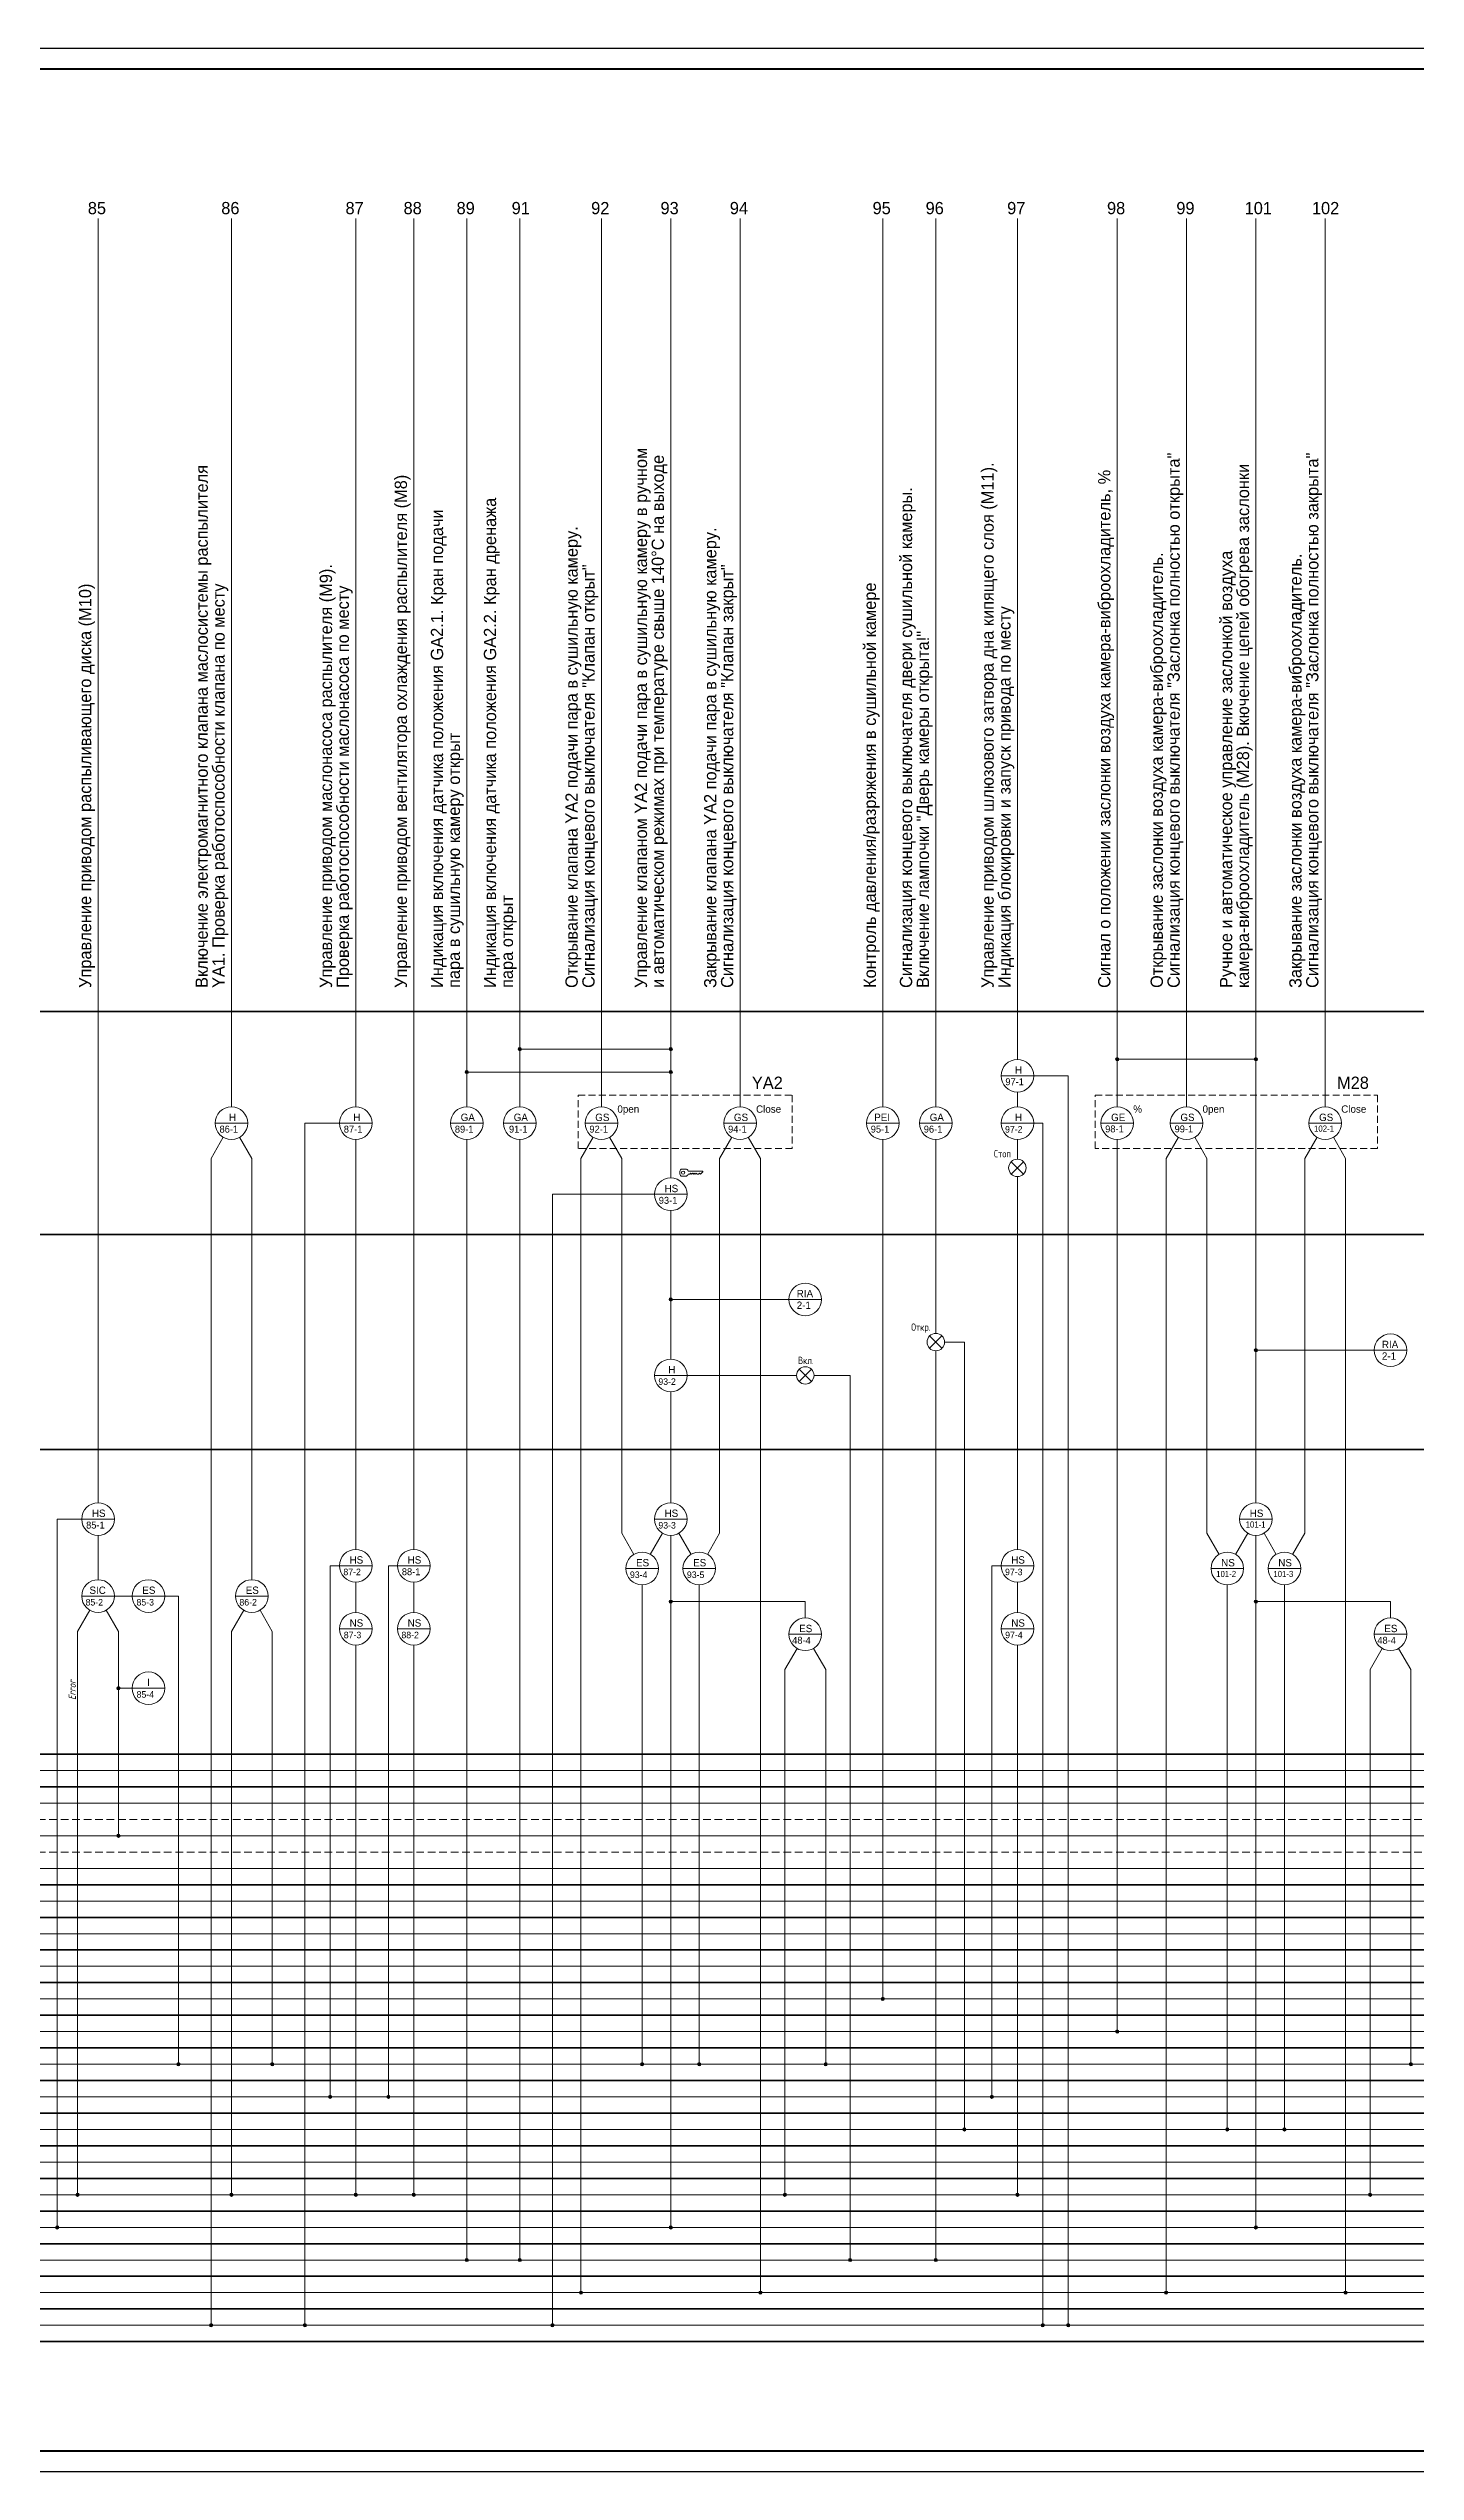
# Model space of a CAD drawing. Header units: millimetres. Extents: x 294 to 6216, y -3442 to 2720.
# Drawn here: x 3072 to 3407, y 1470 to 2064 of the extents above; entities that cross this region are included whole.
import ezdxf

# ---------------------------------------------------------------- set-up
doc = ezdxf.new("R2010")
doc.units = ezdxf.units.MM
doc.header["$LTSCALE"] = 15
doc.linetypes.add('DASHED2', pattern=[0.375, 0.25, -0.125])
doc.linetypes.add('HIDDEN2', pattern=[0.1875, 0.125, -0.0625])
doc.layers.add('0.35 TEXT', color=7, linetype='Continuous', lineweight=35)
doc.layers.add('LWT 0.6', color=7, linetype='Continuous', lineweight=50)
doc.styles.add('33', font='gost.shx', dxfattribs={"width": 0.75, "oblique": 15, "height": 2.5})

msp = doc.modelspace()

# ---------------------------------------------------------------- hatches: boundary and pattern name
at = {"lineweight": 13}
h = msp.add_hatch(color=256, dxfattribs=at)
h.paths.add_polyline_path([(3187.526, 1818.4), (3186.721, 1818.4, 1)])
h.paths.add_polyline_path([(3187.123, 1818.802), (3187.123, 1818.4), (3187.526, 1818.4, 0.4142136)])
h.paths.add_polyline_path([(3187.123, 1818.802, 0.4142136), (3186.721, 1818.4), (3187.123, 1818.4)])
h = msp.add_hatch(color=256, dxfattribs=at)
h.paths.add_polyline_path([(3224.526, 1818.4), (3223.721, 1818.4, 1)])
h.paths.add_polyline_path([(3224.123, 1818.802), (3224.123, 1818.4), (3224.526, 1818.4, 0.4142136)])
h.paths.add_polyline_path([(3224.123, 1818.802, 0.4142136), (3223.721, 1818.4), (3224.123, 1818.4)])
h = msp.add_hatch(color=256, dxfattribs=at)
h.paths.add_polyline_path([(3174.526, 1812.779), (3173.721, 1812.779, 1)])
h.paths.add_polyline_path([(3174.123, 1813.182), (3174.123, 1812.779), (3174.526, 1812.779, 0.4142136)])
h.paths.add_polyline_path([(3174.123, 1813.182, 0.4142136), (3173.721, 1812.779), (3174.123, 1812.779)])
h = msp.add_hatch(color=256, dxfattribs=at)
h.paths.add_polyline_path([(3224.526, 1812.779), (3223.721, 1812.779, 1)])
h.paths.add_polyline_path([(3224.123, 1813.182), (3224.123, 1812.779), (3224.526, 1812.779, 0.4142136)])
h.paths.add_polyline_path([(3224.123, 1813.182, 0.4142136), (3223.721, 1812.779), (3224.123, 1812.779)])
h = msp.add_hatch(color=256, dxfattribs=at)
h.paths.add_polyline_path([(3334.004, 1815.917), (3333.199, 1815.917, 1)])
h.paths.add_polyline_path([(3333.601, 1816.32), (3333.601, 1815.917), (3334.004, 1815.917, 0.4142136)])
h.paths.add_polyline_path([(3333.601, 1816.32, 0.4142136), (3333.199, 1815.917), (3333.601, 1815.917)])
h = msp.add_hatch(color=256, dxfattribs=at)
h.paths.add_polyline_path([(3368.004, 1815.917), (3367.199, 1815.917, 1)])
h.paths.add_polyline_path([(3367.601, 1816.32), (3367.601, 1815.917), (3368.004, 1815.917, 0.4142136)])
h.paths.add_polyline_path([(3367.601, 1816.32, 0.4142136), (3367.199, 1815.917), (3367.601, 1815.917)])
h = msp.add_hatch(color=256, dxfattribs=at)
h.paths.add_polyline_path([(3224.526, 1757.038), (3223.721, 1757.038, 1)])
h.paths.add_polyline_path([(3224.123, 1757.441), (3224.123, 1757.038), (3224.526, 1757.038, 0.4142136)])
h.paths.add_polyline_path([(3224.123, 1757.441, 0.4142136), (3223.721, 1757.038), (3224.123, 1757.038)])
h = msp.add_hatch(color=256, dxfattribs=at)
h.paths.add_polyline_path([(3368.004, 1744.57), (3367.199, 1744.57, 1)])
h.paths.add_polyline_path([(3367.601, 1744.972), (3367.601, 1744.57), (3368.004, 1744.57, 0.4142136)])
h.paths.add_polyline_path([(3367.601, 1744.972, 0.4142136), (3367.199, 1744.57), (3367.601, 1744.57)])
h = msp.add_hatch(color=256, dxfattribs=at)
h.paths.add_polyline_path([(3224.526, 1682.941), (3223.721, 1682.941, 1)])
h.paths.add_polyline_path([(3224.123, 1683.344), (3224.123, 1682.941), (3224.526, 1682.941, 0.4142136)])
h.paths.add_polyline_path([(3224.123, 1683.344, 0.4142136), (3223.721, 1682.941), (3224.123, 1682.941)])
h = msp.add_hatch(color=256, dxfattribs=at)
h.paths.add_polyline_path([(3368.004, 1682.941), (3367.199, 1682.941, 1)])
h.paths.add_polyline_path([(3367.601, 1683.344), (3367.601, 1682.941), (3368.004, 1682.941, 0.4142136)])
h.paths.add_polyline_path([(3367.601, 1683.344, 0.4142136), (3367.199, 1682.941), (3367.601, 1682.941)])
h = msp.add_hatch(color=256, dxfattribs=at)
h.paths.add_polyline_path([(3089.109, 1661.724), (3088.304, 1661.724, 1)])
h.paths.add_polyline_path([(3088.707, 1662.127), (3088.707, 1661.724), (3089.109, 1661.724, 0.4142136)])
h.paths.add_polyline_path([(3088.707, 1662.127, 0.4142136), (3088.304, 1661.724), (3088.707, 1661.724)])
h = msp.add_hatch(color=256, dxfattribs=at)
h.paths.add_polyline_path([(3089.109, 1625.553), (3088.304, 1625.553, 1)])
h.paths.add_polyline_path([(3088.707, 1625.955), (3088.707, 1625.553), (3089.109, 1625.553, 0.4142136)])
h.paths.add_polyline_path([(3088.707, 1625.955, 0.4142136), (3088.304, 1625.553), (3088.707, 1625.553)])
h = msp.add_hatch(color=256, dxfattribs=at)
h.paths.add_polyline_path([(3276.526, 1585.553), (3275.721, 1585.553, 1)])
h.paths.add_polyline_path([(3276.123, 1585.955), (3276.123, 1585.553), (3276.526, 1585.553, 0.4142136)])
h.paths.add_polyline_path([(3276.123, 1585.955, 0.4142136), (3275.721, 1585.553), (3276.123, 1585.553)])
h = msp.add_hatch(color=256, dxfattribs=at)
h.paths.add_polyline_path([(3334.004, 1577.553), (3333.199, 1577.553, 1)])
h.paths.add_polyline_path([(3333.601, 1577.955), (3333.601, 1577.553), (3334.004, 1577.553, 0.4142136)])
h.paths.add_polyline_path([(3333.601, 1577.955, 0.4142136), (3333.199, 1577.553), (3333.601, 1577.553)])
h = msp.add_hatch(color=256, dxfattribs=at)
h.paths.add_polyline_path([(3103.827, 1569.553), (3103.022, 1569.553, 1)])
h.paths.add_polyline_path([(3103.425, 1569.955), (3103.425, 1569.553), (3103.827, 1569.553, 0.4142136)])
h.paths.add_polyline_path([(3103.425, 1569.955, 0.4142136), (3103.022, 1569.553), (3103.425, 1569.553)])
h = msp.add_hatch(color=256, dxfattribs=at)
h.paths.add_polyline_path([(3126.827, 1569.553), (3126.022, 1569.553, 1)])
h.paths.add_polyline_path([(3126.425, 1569.955), (3126.425, 1569.553), (3126.827, 1569.553, 0.4142136)])
h.paths.add_polyline_path([(3126.425, 1569.955, 0.4142136), (3126.022, 1569.553), (3126.425, 1569.553)])
h = msp.add_hatch(color=256, dxfattribs=at)
h.paths.add_polyline_path([(3217.526, 1569.553), (3216.721, 1569.553, 1)])
h.paths.add_polyline_path([(3217.123, 1569.955), (3217.123, 1569.553), (3217.526, 1569.553, 0.4142136)])
h.paths.add_polyline_path([(3217.123, 1569.955, 0.4142136), (3216.721, 1569.553), (3217.123, 1569.553)])
h = msp.add_hatch(color=256, dxfattribs=at)
h.paths.add_polyline_path([(3231.526, 1569.553), (3230.721, 1569.553, 1)])
h.paths.add_polyline_path([(3231.123, 1569.955), (3231.123, 1569.553), (3231.526, 1569.553, 0.4142136)])
h.paths.add_polyline_path([(3231.123, 1569.955, 0.4142136), (3230.721, 1569.553), (3231.123, 1569.553)])
h = msp.add_hatch(color=256, dxfattribs=at)
h.paths.add_polyline_path([(3262.526, 1569.553), (3261.721, 1569.553, 1)])
h.paths.add_polyline_path([(3262.123, 1569.955), (3262.123, 1569.553), (3262.526, 1569.553, 0.4142136)])
h.paths.add_polyline_path([(3262.123, 1569.955, 0.4142136), (3261.721, 1569.553), (3262.123, 1569.553)])
h = msp.add_hatch(color=256, dxfattribs=at)
h.paths.add_polyline_path([(3406.004, 1569.553), (3405.199, 1569.553, 1)])
h.paths.add_polyline_path([(3405.601, 1569.955), (3405.601, 1569.553), (3406.004, 1569.553, 0.4142136)])
h.paths.add_polyline_path([(3405.601, 1569.955, 0.4142136), (3405.199, 1569.553), (3405.601, 1569.553)])
h = msp.add_hatch(color=256, dxfattribs=at)
h.paths.add_polyline_path([(3141.06, 1561.553), (3140.255, 1561.553, 1)])
h.paths.add_polyline_path([(3140.658, 1561.955), (3140.658, 1561.553), (3141.06, 1561.553, 0.4142136)])
h.paths.add_polyline_path([(3140.658, 1561.955, 0.4142136), (3140.255, 1561.553), (3140.658, 1561.553)])
h = msp.add_hatch(color=256, dxfattribs=at)
h.paths.add_polyline_path([(3155.293, 1561.553), (3154.488, 1561.553, 1)])
h.paths.add_polyline_path([(3154.89, 1561.955), (3154.89, 1561.553), (3155.293, 1561.553, 0.4142136)])
h.paths.add_polyline_path([(3154.89, 1561.955, 0.4142136), (3154.488, 1561.553), (3154.89, 1561.553)])
h = msp.add_hatch(color=256, dxfattribs=at)
h.paths.add_polyline_path([(3303.293, 1561.553), (3302.488, 1561.553, 1)])
h.paths.add_polyline_path([(3302.89, 1561.955), (3302.89, 1561.553), (3303.293, 1561.553, 0.4142136)])
h.paths.add_polyline_path([(3302.89, 1561.955, 0.4142136), (3302.488, 1561.553), (3302.89, 1561.553)])
h = msp.add_hatch(color=256, dxfattribs=at)
h.paths.add_polyline_path([(3296.526, 1553.553), (3295.721, 1553.553, 1)])
h.paths.add_polyline_path([(3296.123, 1553.955), (3296.123, 1553.553), (3296.526, 1553.553, 0.4142136)])
h.paths.add_polyline_path([(3296.123, 1553.955, 0.4142136), (3295.721, 1553.553), (3296.123, 1553.553)])
h = msp.add_hatch(color=256, dxfattribs=at)
h.paths.add_polyline_path([(3361.004, 1553.553), (3360.199, 1553.553, 1)])
h.paths.add_polyline_path([(3360.601, 1553.955), (3360.601, 1553.553), (3361.004, 1553.553, 0.4142136)])
h.paths.add_polyline_path([(3360.601, 1553.955, 0.4142136), (3360.199, 1553.553), (3360.601, 1553.553)])
h = msp.add_hatch(color=256, dxfattribs=at)
h.paths.add_polyline_path([(3375.004, 1553.553), (3374.199, 1553.553, 1)])
h.paths.add_polyline_path([(3374.601, 1553.955), (3374.601, 1553.553), (3375.004, 1553.553, 0.4142136)])
h.paths.add_polyline_path([(3374.601, 1553.955, 0.4142136), (3374.199, 1553.553), (3374.601, 1553.553)])
h = msp.add_hatch(color=256, dxfattribs=at)
h.paths.add_polyline_path([(3079.109, 1537.553), (3078.304, 1537.553, 1)])
h.paths.add_polyline_path([(3078.707, 1537.955), (3078.707, 1537.553), (3079.109, 1537.553, 0.4142136)])
h.paths.add_polyline_path([(3078.707, 1537.955, 0.4142136), (3078.304, 1537.553), (3078.707, 1537.553)])
h = msp.add_hatch(color=256, dxfattribs=at)
h.paths.add_polyline_path([(3116.827, 1537.553), (3116.022, 1537.553, 1)])
h.paths.add_polyline_path([(3116.425, 1537.955), (3116.425, 1537.553), (3116.827, 1537.553, 0.4142136)])
h.paths.add_polyline_path([(3116.425, 1537.955, 0.4142136), (3116.022, 1537.553), (3116.425, 1537.553)])
h = msp.add_hatch(color=256, dxfattribs=at)
h.paths.add_polyline_path([(3147.293, 1537.553), (3146.488, 1537.553, 1)])
h.paths.add_polyline_path([(3146.89, 1537.955), (3146.89, 1537.553), (3147.293, 1537.553, 0.4142136)])
h.paths.add_polyline_path([(3146.89, 1537.955, 0.4142136), (3146.488, 1537.553), (3146.89, 1537.553)])
h = msp.add_hatch(color=256, dxfattribs=at)
h.paths.add_polyline_path([(3161.526, 1537.553), (3160.721, 1537.553, 1)])
h.paths.add_polyline_path([(3161.123, 1537.955), (3161.123, 1537.553), (3161.526, 1537.553, 0.4142136)])
h.paths.add_polyline_path([(3161.123, 1537.955, 0.4142136), (3160.721, 1537.553), (3161.123, 1537.553)])
h = msp.add_hatch(color=256, dxfattribs=at)
h.paths.add_polyline_path([(3252.526, 1537.553), (3251.721, 1537.553, 1)])
h.paths.add_polyline_path([(3252.123, 1537.955), (3252.123, 1537.553), (3252.526, 1537.553, 0.4142136)])
h.paths.add_polyline_path([(3252.123, 1537.955, 0.4142136), (3251.721, 1537.553), (3252.123, 1537.553)])
h = msp.add_hatch(color=256, dxfattribs=at)
h.paths.add_polyline_path([(3309.526, 1537.553), (3308.721, 1537.553, 1)])
h.paths.add_polyline_path([(3309.123, 1537.955), (3309.123, 1537.553), (3309.526, 1537.553, 0.4142136)])
h.paths.add_polyline_path([(3309.123, 1537.955, 0.4142136), (3308.721, 1537.553), (3309.123, 1537.553)])
h = msp.add_hatch(color=256, dxfattribs=at)
h.paths.add_polyline_path([(3396.004, 1537.553), (3395.199, 1537.553, 1)])
h.paths.add_polyline_path([(3395.601, 1537.955), (3395.601, 1537.553), (3396.004, 1537.553, 0.4142136)])
h.paths.add_polyline_path([(3395.601, 1537.955, 0.4142136), (3395.199, 1537.553), (3395.601, 1537.553)])
h = msp.add_hatch(color=256, dxfattribs=at)
h.paths.add_polyline_path([(3074.109, 1529.553), (3073.304, 1529.553, 1)])
h.paths.add_polyline_path([(3073.707, 1529.955), (3073.707, 1529.553), (3074.109, 1529.553, 0.4142136)])
h.paths.add_polyline_path([(3073.707, 1529.955, 0.4142136), (3073.304, 1529.553), (3073.707, 1529.553)])
h = msp.add_hatch(color=256, dxfattribs=at)
h.paths.add_polyline_path([(3224.526, 1529.553), (3223.721, 1529.553, 1)])
h.paths.add_polyline_path([(3224.123, 1529.955), (3224.123, 1529.553), (3224.526, 1529.553, 0.4142136)])
h.paths.add_polyline_path([(3224.123, 1529.955, 0.4142136), (3223.721, 1529.553), (3224.123, 1529.553)])
h = msp.add_hatch(color=256, dxfattribs=at)
h.paths.add_polyline_path([(3368.004, 1529.553), (3367.199, 1529.553, 1)])
h.paths.add_polyline_path([(3367.601, 1529.955), (3367.601, 1529.553), (3368.004, 1529.553, 0.4142136)])
h.paths.add_polyline_path([(3367.601, 1529.955, 0.4142136), (3367.199, 1529.553), (3367.601, 1529.553)])
h = msp.add_hatch(color=256, dxfattribs=at)
h.paths.add_polyline_path([(3174.526, 1521.553), (3173.721, 1521.553, 1)])
h.paths.add_polyline_path([(3174.123, 1521.955), (3174.123, 1521.553), (3174.526, 1521.553, 0.4142136)])
h.paths.add_polyline_path([(3174.123, 1521.955, 0.4142136), (3173.721, 1521.553), (3174.123, 1521.553)])
h = msp.add_hatch(color=256, dxfattribs=at)
h.paths.add_polyline_path([(3187.526, 1521.553), (3186.721, 1521.553, 1)])
h.paths.add_polyline_path([(3187.123, 1521.955), (3187.123, 1521.553), (3187.526, 1521.553, 0.4142136)])
h.paths.add_polyline_path([(3187.123, 1521.955, 0.4142136), (3186.721, 1521.553), (3187.123, 1521.553)])
h = msp.add_hatch(color=256, dxfattribs=at)
h.paths.add_polyline_path([(3268.526, 1521.553), (3267.721, 1521.553, 1)])
h.paths.add_polyline_path([(3268.123, 1521.955), (3268.123, 1521.553), (3268.526, 1521.553, 0.4142136)])
h.paths.add_polyline_path([(3268.123, 1521.955, 0.4142136), (3267.721, 1521.553), (3268.123, 1521.553)])
h = msp.add_hatch(color=256, dxfattribs=at)
h.paths.add_polyline_path([(3289.526, 1521.553), (3288.721, 1521.553, 1)])
h.paths.add_polyline_path([(3289.123, 1521.955), (3289.123, 1521.553), (3289.526, 1521.553, 0.4142136)])
h.paths.add_polyline_path([(3289.123, 1521.955, 0.4142136), (3288.721, 1521.553), (3289.123, 1521.553)])
h = msp.add_hatch(color=256, dxfattribs=at)
h.paths.add_polyline_path([(3202.526, 1513.553), (3201.721, 1513.553, 1)])
h.paths.add_polyline_path([(3202.123, 1513.955), (3202.123, 1513.553), (3202.526, 1513.553, 0.4142136)])
h.paths.add_polyline_path([(3202.123, 1513.955, 0.4142136), (3201.721, 1513.553), (3202.123, 1513.553)])
h = msp.add_hatch(color=256, dxfattribs=at)
h.paths.add_polyline_path([(3246.526, 1513.553), (3245.721, 1513.553, 1)])
h.paths.add_polyline_path([(3246.123, 1513.955), (3246.123, 1513.553), (3246.526, 1513.553, 0.4142136)])
h.paths.add_polyline_path([(3246.123, 1513.955, 0.4142136), (3245.721, 1513.553), (3246.123, 1513.553)])
h = msp.add_hatch(color=256, dxfattribs=at)
h.paths.add_polyline_path([(3346.004, 1513.553), (3345.199, 1513.553, 1)])
h.paths.add_polyline_path([(3345.601, 1513.955), (3345.601, 1513.553), (3346.004, 1513.553, 0.4142136)])
h.paths.add_polyline_path([(3345.601, 1513.955, 0.4142136), (3345.199, 1513.553), (3345.601, 1513.553)])
h = msp.add_hatch(color=256, dxfattribs=at)
h.paths.add_polyline_path([(3390.004, 1513.553), (3389.199, 1513.553, 1)])
h.paths.add_polyline_path([(3389.601, 1513.955), (3389.601, 1513.553), (3390.004, 1513.553, 0.4142136)])
h.paths.add_polyline_path([(3389.601, 1513.955, 0.4142136), (3389.199, 1513.553), (3389.601, 1513.553)])
h = msp.add_hatch(color=256, dxfattribs=at)
h.paths.add_polyline_path([(3111.827, 1505.553), (3111.022, 1505.553, 1)])
h.paths.add_polyline_path([(3111.425, 1505.955), (3111.425, 1505.553), (3111.827, 1505.553, 0.4142136)])
h.paths.add_polyline_path([(3111.425, 1505.955, 0.4142136), (3111.022, 1505.553), (3111.425, 1505.553)])
h = msp.add_hatch(color=256, dxfattribs=at)
h.paths.add_polyline_path([(3134.827, 1505.553), (3134.022, 1505.553, 1)])
h.paths.add_polyline_path([(3134.425, 1505.955), (3134.425, 1505.553), (3134.827, 1505.553, 0.4142136)])
h.paths.add_polyline_path([(3134.425, 1505.955, 0.4142136), (3134.022, 1505.553), (3134.425, 1505.553)])
h = msp.add_hatch(color=256, dxfattribs=at)
h.paths.add_polyline_path([(3195.526, 1505.553), (3194.721, 1505.553, 1)])
h.paths.add_polyline_path([(3195.123, 1505.955), (3195.123, 1505.553), (3195.526, 1505.553, 0.4142136)])
h.paths.add_polyline_path([(3195.123, 1505.955, 0.4142136), (3194.721, 1505.553), (3195.123, 1505.553)])
h = msp.add_hatch(color=256, dxfattribs=at)
h.paths.add_polyline_path([(3315.765, 1505.553), (3314.96, 1505.553, 1)])
h.paths.add_polyline_path([(3315.362, 1505.955), (3315.362, 1505.553), (3315.765, 1505.553, 0.4142136)])
h.paths.add_polyline_path([(3315.362, 1505.955, 0.4142136), (3314.96, 1505.553), (3315.362, 1505.553)])
h = msp.add_hatch(color=256, dxfattribs=at)
h.paths.add_polyline_path([(3322.004, 1505.553), (3321.199, 1505.553, 1)])
h.paths.add_polyline_path([(3321.601, 1505.955), (3321.601, 1505.553), (3322.004, 1505.553, 0.4142136)])
h.paths.add_polyline_path([(3321.601, 1505.955, 0.4142136), (3321.199, 1505.553), (3321.601, 1505.553)])

# ---------------------------------------------------------------- linework, layer by layer
for p, q in [((4007.787, 2063.698), (2746.787, 2063.698)), ((2746.787, 1469.698), (4007.787, 1469.698))]:
    msp.add_line(p, q)
for p, q in [((3083.707, 1804.248), (3083.707, 2022.016)), ((3116.425, 1804.248), (3116.425, 2022.016)), ((3146.89, 1804.248), (3146.89, 2022.016)), ((3161.123, 1804.248), (3161.123, 2022.016)), ((3174.123, 1804.248), (3174.123, 2022.016)), ((3187.123, 1804.248), (3187.123, 2022.016)), ((3207.123, 1804.248), (3207.123, 2022.016)), ((3224.123, 1786.801), (3224.123, 2022.016)), ((3241.123, 1804.248), (3241.123, 2022.016)), ((3276.123, 1804.248), (3276.123, 2022.016)), ((3289.123, 1804.248), (3289.123, 2022.016)), ((3309.123, 1815.864), (3309.123, 2022.016)), ((3333.601, 1804.248), (3333.601, 2022.016)), ((3350.601, 1804.248), (3350.601, 2022.016)), ((3367.601, 1707.19), (3367.601, 2022.016)), ((3384.601, 1804.248), (3384.601, 2022.016)), ((3187.123, 1818.4), (3224.123, 1818.4)), ((3174.123, 1812.779), (3224.123, 1812.779)), ((3313.123, 1811.864), (3305.123, 1811.864)), ((3313.123, 1811.864), (3321.601, 1811.864)), ((3321.601, 1811.864), (3321.601, 1505.553)), ((3333.601, 1815.917), (3367.601, 1815.917)), ((3309.123, 1804.248), (3309.123, 1807.864)), ((3083.707, 1707.19), (3083.707, 1804.248)), ((3120.425, 1800.248), (3112.425, 1800.248)), ((3134.425, 1505.553), (3134.425, 1800.248)), ((3142.89, 1800.248), (3134.425, 1800.248)), ((3150.89, 1800.248), (3142.89, 1800.248)), ((3161.123, 1695.756), (3161.123, 1804.248)), ((3178.123, 1800.248), (3170.123, 1800.248)), ((3191.123, 1800.248), (3183.123, 1800.248)), ((3211.123, 1800.248), (3203.123, 1800.248)), ((3245.123, 1800.248), (3237.123, 1800.248)), ((3280.123, 1800.248), (3272.123, 1800.248)), ((3293.123, 1800.248), (3285.123, 1800.248)), ((3313.123, 1800.248), (3305.123, 1800.248)), ((3313.123, 1800.248), (3315.362, 1800.248)), ((3315.362, 1800.248), (3315.362, 1505.553)), ((3337.601, 1800.248), (3329.601, 1800.248)), ((3354.601, 1800.248), (3346.601, 1800.248)), ((3388.601, 1800.248), (3380.601, 1800.248)), ((3114.425, 1796.783), (3111.425, 1791.587)), ((3118.425, 1796.783), (3121.425, 1791.587)), ((3146.89, 1695.756), (3146.89, 1796.248)), ((3174.123, 1796.248), (3174.123, 1521.553)), ((3187.123, 1796.248), (3187.123, 1521.553)), ((3205.123, 1796.783), (3202.123, 1791.587)), ((3209.123, 1796.783), (3212.123, 1791.587)), ((3239.123, 1796.783), (3236.123, 1791.587)), ((3243.123, 1796.783), (3246.123, 1791.587)), ((3276.123, 1796.248), (3276.123, 1585.553)), ((3289.123, 1796.248), (3289.123, 1748.708)), ((3309.123, 1791.415), (3309.123, 1796.248)), ((3333.601, 1796.248), (3333.601, 1577.553)), ((3348.601, 1796.783), (3345.601, 1791.587)), ((3352.601, 1796.783), (3355.601, 1791.587)), ((3382.601, 1796.783), (3379.601, 1791.587)), ((3386.601, 1796.783), (3389.601, 1791.587)), ((3111.425, 1791.587), (3111.425, 1505.553)), ((3121.425, 1791.587), (3121.425, 1688.322)), ((3202.123, 1791.587), (3202.123, 1513.553)), ((3212.123, 1791.587), (3212.123, 1699.726)), ((3226.391, 1788.436), (3226.391, 1787.785)), ((3227.819, 1788.986), (3226.941, 1788.986)), ((3228.366, 1788.498), (3231.924, 1788.498)), ((3228.775, 1787.722), (3229.003, 1787.95)), ((3229.231, 1787.722), (3229.003, 1787.95)), ((3229.231, 1787.722), (3229.459, 1787.95)), ((3229.687, 1787.722), (3229.459, 1787.95)), ((3229.687, 1787.722), (3229.915, 1787.95)), ((3230.143, 1787.722), (3229.915, 1787.95)), ((3230.143, 1787.722), (3230.371, 1787.95)), ((3230.599, 1787.722), (3230.371, 1787.95)), ((3230.933, 1787.722), (3231.161, 1787.95)), ((3231.39, 1787.722), (3231.161, 1787.95)), ((3231.995, 1788.328), (3231.39, 1787.722)), ((3236.123, 1791.587), (3236.123, 1699.726)), ((3246.123, 1791.587), (3246.123, 1513.553)), ((3307.611, 1787.764), (3310.635, 1790.789)), ((3307.611, 1790.789), (3310.635, 1787.764)), ((3345.601, 1791.587), (3345.601, 1513.553)), ((3355.601, 1791.587), (3355.601, 1699.726)), ((3379.601, 1791.587), (3379.601, 1699.726)), ((3389.601, 1791.587), (3389.601, 1513.553)), ((3195.123, 1782.801), (3195.123, 1505.553)), ((3220.123, 1782.801), (3195.123, 1782.801)), ((3228.123, 1782.801), (3220.123, 1782.801)), ((3226.941, 1787.235), (3227.819, 1787.235)), ((3228.366, 1787.722), (3228.775, 1787.722)), ((3230.599, 1787.722), (3230.933, 1787.722)), ((3309.123, 1695.756), (3309.123, 1787.138)), ((3224.123, 1742.409), (3224.123, 1778.801)), ((3253.123, 1757.038), (3224.123, 1757.038)), ((3261.123, 1757.038), (3253.123, 1757.038)), ((3287.611, 1745.058), (3290.635, 1748.082)), ((3287.611, 1748.082), (3290.635, 1745.058)), ((3291.262, 1746.57), (3296.123, 1746.57)), ((3296.123, 1746.57), (3296.123, 1553.553)), ((3289.123, 1744.431), (3289.123, 1521.553)), ((3396.601, 1744.57), (3367.601, 1744.57)), ((3404.601, 1744.57), (3396.601, 1744.57)), ((3228.123, 1738.409), (3220.123, 1738.409)), ((3228.123, 1738.409), (3254.985, 1738.409)), ((3255.611, 1736.897), (3258.635, 1739.921)), ((3255.611, 1739.921), (3258.635, 1736.897)), ((3259.262, 1738.409), (3268.123, 1738.409)), ((3268.123, 1738.409), (3268.123, 1521.553)), ((3224.123, 1707.19), (3224.123, 1734.409)), ((3079.707, 1703.19), (3073.707, 1703.19)), ((3073.707, 1703.19), (3073.707, 1529.553)), ((3087.707, 1703.19), (3079.707, 1703.19)), ((3083.707, 1699.19), (3083.707, 1695.756)), ((3212.123, 1699.726), (3215.123, 1694.53)), ((3222.123, 1699.726), (3219.123, 1694.53)), ((3228.123, 1703.19), (3220.123, 1703.19)), ((3224.123, 1699.19), (3224.123, 1529.553)), ((3226.123, 1699.726), (3229.123, 1694.53)), ((3236.123, 1699.726), (3233.123, 1694.53)), ((3355.601, 1699.726), (3358.601, 1694.53)), ((3365.601, 1699.726), (3362.601, 1694.53)), ((3371.601, 1703.19), (3363.601, 1703.19)), ((3367.601, 1699.19), (3367.601, 1529.553)), ((3369.601, 1699.726), (3372.601, 1694.53)), ((3379.601, 1699.726), (3376.601, 1694.53)), ((3083.707, 1695.756), (3083.707, 1688.322)), ((3142.89, 1691.756), (3140.658, 1691.756)), ((3140.658, 1691.756), (3140.658, 1561.553)), ((3150.89, 1691.756), (3142.89, 1691.756)), ((3146.89, 1687.756), (3146.89, 1680.295)), ((3157.123, 1691.756), (3154.89, 1691.756)), ((3154.89, 1691.756), (3154.89, 1561.553)), ((3165.123, 1691.756), (3157.123, 1691.756)), ((3161.123, 1687.756), (3161.123, 1680.295)), ((3221.123, 1691.066), (3213.123, 1691.066)), ((3217.123, 1687.066), (3217.123, 1569.553)), ((3227.123, 1691.066), (3235.123, 1691.066)), ((3231.123, 1687.066), (3231.123, 1569.553)), ((3305.123, 1691.756), (3302.89, 1691.756)), ((3302.89, 1691.756), (3302.89, 1561.553)), ((3313.123, 1691.756), (3305.123, 1691.756)), ((3309.123, 1687.756), (3309.123, 1680.295)), ((3364.601, 1691.066), (3356.601, 1691.066)), ((3360.601, 1687.066), (3360.601, 1553.553)), ((3370.601, 1691.066), (3378.601, 1691.066)), ((3374.601, 1687.066), (3374.601, 1553.553)), ((3087.707, 1684.322), (3079.707, 1684.322)), ((3087.707, 1684.322), (3092.066, 1684.322)), ((3100.066, 1684.322), (3092.066, 1684.322)), ((3100.066, 1684.322), (3103.425, 1684.322)), ((3103.425, 1684.322), (3103.425, 1569.553)), ((3125.425, 1684.322), (3117.425, 1684.322)), ((3257.123, 1682.941), (3224.123, 1682.941)), ((3257.123, 1678.941), (3257.123, 1682.941)), ((3400.601, 1682.941), (3367.601, 1682.941)), ((3400.601, 1678.941), (3400.601, 1682.941)), ((3081.707, 1680.858), (3078.707, 1675.662)), ((3078.707, 1675.662), (3078.707, 1537.553)), ((3085.707, 1680.858), (3088.707, 1675.662)), ((3088.707, 1675.662), (3088.707, 1625.553)), ((3119.425, 1680.858), (3116.425, 1675.662)), ((3116.425, 1675.662), (3116.425, 1537.553)), ((3123.425, 1680.858), (3126.425, 1675.662)), ((3126.425, 1675.662), (3126.425, 1569.553)), ((3150.89, 1676.295), (3142.89, 1676.295)), ((3165.123, 1676.295), (3157.123, 1676.295)), ((3313.123, 1676.295), (3305.123, 1676.295)), ((3146.89, 1672.295), (3146.89, 1537.553)), ((3161.123, 1672.295), (3161.123, 1537.553)), ((3255.123, 1671.477), (3252.123, 1666.281)), ((3253.123, 1674.941), (3261.123, 1674.941)), ((3259.123, 1671.477), (3262.123, 1666.281)), ((3309.123, 1672.295), (3309.123, 1537.553)), ((3398.601, 1671.477), (3395.601, 1666.281)), ((3396.601, 1674.941), (3404.601, 1674.941)), ((3402.601, 1671.477), (3405.601, 1666.281)), ((3252.123, 1666.281), (3252.123, 1537.553)), ((3262.123, 1666.281), (3262.123, 1569.553)), ((3395.601, 1666.281), (3395.601, 1537.553)), ((3405.601, 1666.281), (3405.601, 1569.553)), ((3092.066, 1661.724), (3088.707, 1661.724)), ((3100.066, 1661.724), (3092.066, 1661.724)), ((2846.305, 1641.553), (3972.46, 1641.553)), ((2846.305, 1633.553), (3972.46, 1633.553)), ((2846.305, 1625.553), (3972.46, 1625.553)), ((2846.305, 1617.553), (3972.46, 1617.553)), ((2846.305, 1609.553), (3972.46, 1609.553)), ((2846.305, 1601.553), (3972.46, 1601.553)), ((2846.305, 1593.553), (3972.46, 1593.553)), ((2846.305, 1585.553), (3972.46, 1585.553)), ((2846.305, 1577.553), (3972.46, 1577.553)), ((2846.305, 1569.553), (3972.46, 1569.553)), ((2846.305, 1561.553), (3972.46, 1561.553)), ((2846.305, 1553.553), (3972.46, 1553.553)), ((2846.305, 1545.553), (3972.46, 1545.553)), ((2846.305, 1537.553), (3972.46, 1537.553)), ((2846.305, 1529.553), (3972.46, 1529.553)), ((2846.305, 1521.553), (3972.46, 1521.553)), ((2846.305, 1513.553), (3972.46, 1513.553)), ((2846.305, 1505.553), (3972.46, 1505.553))]:
    msp.add_line(p, q, dxfattribs=at)
at = {"lineweight": 35}
for p, q in [((2795.262, 1827.587), (3974.311, 1827.587)), ((3974.311, 1772.909), (2795.262, 1772.909)), ((3974.311, 1720.231), (2795.262, 1720.231)), ((3974.311, 1645.553), (2809.12, 1645.553)), ((2815.82, 1637.553), (3974.311, 1637.553)), ((2815.82, 1613.553), (3974.311, 1613.553)), ((2815.82, 1605.553), (3974.311, 1605.553)), ((2815.82, 1597.553), (3974.311, 1597.553)), ((2815.82, 1589.553), (3974.311, 1589.553)), ((2815.82, 1581.553), (3974.311, 1581.553)), ((2815.82, 1573.553), (3974.311, 1573.553)), ((2815.82, 1565.553), (3974.311, 1565.553)), ((2815.82, 1557.553), (3974.311, 1557.553)), ((2815.82, 1549.553), (3974.311, 1549.553)), ((2815.82, 1541.553), (3974.311, 1541.553)), ((2815.82, 1533.553), (3974.311, 1533.553)), ((2815.82, 1525.553), (3974.311, 1525.553)), ((2815.82, 1517.553), (3974.311, 1517.553)), ((2815.82, 1509.553), (3974.311, 1509.553)), ((2795.262, 1501.553), (3974.311, 1501.553))]:
    msp.add_line(p, q, dxfattribs=at)
at = {"linetype": 'HIDDEN2', "lineweight": 13}
for p, q in [((2815.82, 1629.553), (3974.311, 1629.553)), ((2815.82, 1621.553), (3974.311, 1621.553))]:
    msp.add_line(p, q, dxfattribs=at)
at = {"linetype": 'DASHED2', "lineweight": 13, "ltscale": 0.45}
for points in [[(3201.462, 1807.091), (3253.937, 1807.091), (3253.937, 1794.036), (3201.462, 1794.036)], [(3328.215, 1807.091), (3397.415, 1807.091), (3397.415, 1794.036), (3328.215, 1794.036)]]:
    msp.add_lwpolyline(points, close=True, dxfattribs=at)
at = {"lineweight": 13}
for centre, radius in [((3187.123, 1818.4), 0.402), ((3224.123, 1818.4), 0.402), ((3174.123, 1812.779), 0.402), ((3224.123, 1812.779), 0.402), ((3309.123, 1811.864), 4), ((3333.601, 1815.917), 0.402), ((3367.601, 1815.917), 0.402), ((3116.425, 1800.248), 4), ((3146.89, 1800.248), 4), ((3174.123, 1800.248), 4), ((3187.123, 1800.248), 4), ((3207.123, 1800.248), 4), ((3241.123, 1800.248), 4), ((3276.123, 1800.248), 4), ((3289.123, 1800.248), 4), ((3309.123, 1800.248), 4), ((3333.601, 1800.248), 4), ((3350.601, 1800.248), 4), ((3384.601, 1800.248), 4), ((3227.161, 1788.11), 0.388), ((3309.123, 1789.277), 2.138), ((3224.123, 1782.801), 4), ((3257.123, 1757.038), 4), ((3224.123, 1757.038), 0.402), ((3289.123, 1746.57), 2.138), ((3400.601, 1744.57), 4), ((3224.123, 1738.409), 4), ((3257.123, 1738.409), 2.138), ((3367.601, 1744.57), 0.402), ((3083.707, 1703.19), 4), ((3224.123, 1703.19), 4), ((3367.601, 1703.19), 4), ((3146.89, 1691.756), 4), ((3161.123, 1691.756), 4), ((3217.123, 1691.066), 4), ((3231.123, 1691.066), 4), ((3309.123, 1691.756), 4), ((3360.601, 1691.066), 4), ((3374.601, 1691.066), 4), ((3083.707, 1684.322), 4), ((3096.066, 1684.322), 4), ((3121.425, 1684.322), 4), ((3224.123, 1682.941), 0.402), ((3367.601, 1682.941), 0.402), ((3146.89, 1676.295), 4), ((3161.123, 1676.295), 4), ((3257.123, 1674.941), 4), ((3309.123, 1676.295), 4), ((3400.601, 1674.941), 4), ((3096.066, 1661.724), 4), ((3088.707, 1661.724), 0.402), ((3088.707, 1625.553), 0.402), ((3276.123, 1585.553), 0.402), ((3333.601, 1577.553), 0.402), ((3103.425, 1569.553), 0.402), ((3126.425, 1569.553), 0.402), ((3217.123, 1569.553), 0.402), ((3231.123, 1569.553), 0.402), ((3262.123, 1569.553), 0.402), ((3405.601, 1569.553), 0.402), ((3140.658, 1561.553), 0.402), ((3154.89, 1561.553), 0.402), ((3302.89, 1561.553), 0.402), ((3296.123, 1553.553), 0.402), ((3360.601, 1553.553), 0.402), ((3374.601, 1553.553), 0.402), ((3078.707, 1537.553), 0.402), ((3116.425, 1537.553), 0.402), ((3146.89, 1537.553), 0.402), ((3161.123, 1537.553), 0.402), ((3252.123, 1537.553), 0.402), ((3309.123, 1537.553), 0.402), ((3395.601, 1537.553), 0.402), ((3073.707, 1529.553), 0.402), ((3224.123, 1529.553), 0.402), ((3367.601, 1529.553), 0.402), ((3174.123, 1521.553), 0.402), ((3187.123, 1521.553), 0.402), ((3268.123, 1521.553), 0.402), ((3289.123, 1521.553), 0.402), ((3202.123, 1513.553), 0.402), ((3246.123, 1513.553), 0.402), ((3345.601, 1513.553), 0.402), ((3389.601, 1513.553), 0.402), ((3111.425, 1505.553), 0.402), ((3134.425, 1505.553), 0.402), ((3195.123, 1505.553), 0.402), ((3315.362, 1505.553), 0.402), ((3321.601, 1505.553), 0.402)]:
    msp.add_circle(centre, radius, dxfattribs=at)
for centre, radius, start, end in [((3226.941, 1788.436), 0.55, 90, 180), ((3227.819, 1788.436), 0.55, 6.520399, 90), ((3231.924, 1788.398), 0.1, 315, 90), ((3226.941, 1787.785), 0.55, 180, 270), ((3227.819, 1787.785), 0.55, 270, 353.479601)]:
    msp.add_arc(centre, radius, start, end, dxfattribs=at)
at = {"layer": 'LWT 0.6'}
for p, q in [((2766.787, 2058.698), (4002.787, 2058.698)), ((4002.787, 1474.698), (2766.787, 1474.698))]:
    msp.add_line(p, q, dxfattribs=at)

# ---------------------------------------------------------------- texts
at = {"lineweight": 13}
for s, height, p in [('85', 3, (3081.207, 2023.066)), ('86', 3, (3113.925, 2023.066)), ('87', 3, (3144.39, 2023.066)), ('88', 3, (3158.623, 2023.066)), ('89', 3, (3171.623, 2023.066)), ('91', 3, (3185.123, 2023.066)), ('92', 3, (3204.623, 2023.066)), ('93', 3, (3221.623, 2023.066)), ('94', 3, (3238.623, 2023.066)), ('95', 3, (3273.623, 2023.066)), ('96', 3, (3286.623, 2023.066)), ('97', 3, (3306.623, 2023.066)), ('98', 3, (3331.101, 2023.066)), ('99', 3, (3348.101, 2023.066)), ('101', 3, (3364.851, 2023.066)), ('102', 3, (3381.351, 2023.066)), ('H', 1.8, (3308.523, 1812.388)), ('YA2', 3, (3244.028, 1808.654)), ('97-1', 1.7, (3306.176, 1809.541)), ('M28', 3, (3387.506, 1808.654)), ('H', 1.8, (3115.825, 1800.771)), ('H', 1.8, (3146.29, 1800.771)), ('GA', 1.8, (3172.623, 1800.771)), ('GA', 1.8, (3185.623, 1800.771)), ('GS', 1.8, (3205.623, 1800.771)), ('0pen', 1.8, (3211.05, 1802.797)), ('GS', 1.8, (3239.623, 1800.771)), ('Close', 1.8, (3245.05, 1802.797)), ('PEI', 1.8, (3274.023, 1800.771)), ('GA', 1.8, (3287.623, 1800.771)), ('H', 1.8, (3308.523, 1800.771)), ('GE', 1.8, (3332.101, 1800.771)), ('%%%', 1.8, (3337.528, 1802.797)), ('GS', 1.8, (3349.101, 1800.771)), ('0pen', 1.8, (3354.528, 1802.797)), ('GS', 1.8, (3383.101, 1800.771)), ('Close', 1.8, (3388.528, 1802.797)), ('86-1', 1.7, (3113.501, 1797.924)), ('87-1', 1.7, (3143.967, 1797.924)), ('89-1', 1.7, (3171.199, 1797.924)), ('91-1', 1.7, (3184.473, 1797.924)), ('92-1', 1.7, (3204.199, 1797.924)), ('94-1', 1.7, (3238.199, 1797.924)), ('95-1', 1.7, (3273.176, 1797.924)), ('96-1', 1.7, (3286.176, 1797.924)), ('97-2', 1.6, (3306.101, 1797.924)), ('98-1', 1.7, (3330.651, 1797.981)), ('99-1', 1.7, (3347.671, 1797.981)), ('93-1', 1.7, (3221.199, 1780.477)), ('HS', 1.8, (3222.623, 1783.324)), ('RIA', 1.8, (3255.023, 1757.562)), ('2-1', 1.8, (3255.023, 1754.715)), ('RIA', 1.8, (3398.501, 1745.093)), ('H', 1.8, (3223.523, 1738.933)), ('2-1', 1.8, (3398.501, 1742.246)), ('93-2', 1.6, (3221.101, 1736.086)), ('HS', 1.8, (3082.207, 1703.714)), ('HS', 1.8, (3222.623, 1703.714)), ('HS', 1.8, (3366.101, 1703.714)), ('85-1', 1.7, (3080.783, 1700.866)), ('93-3', 1.6, (3221.101, 1700.866)), ('HS', 1.8, (3145.39, 1692.28)), ('HS', 1.8, (3159.623, 1692.28)), ('ES', 1.8, (3215.623, 1691.589)), ('ES', 1.8, (3229.623, 1691.589)), ('HS', 1.8, (3307.623, 1692.28)), ('NS', 1.8, (3359.101, 1691.589)), ('NS', 1.8, (3373.101, 1691.589)), ('87-2', 1.6, (3143.869, 1689.432)), ('88-1', 1.7, (3158.199, 1689.432)), ('93-4', 1.6, (3214.129, 1688.742)), ('93-5', 1.6, (3228.101, 1688.742)), ('97-3', 1.6, (3306.101, 1689.432)), ('85-2', 1.6, (3080.657, 1681.998)), ('SIC', 1.8, (3081.607, 1684.846)), ('85-3', 1.6, (3093.141, 1681.998)), ('ES', 1.8, (3094.566, 1684.846)), ('86-2', 1.6, (3118.376, 1681.998)), ('ES', 1.8, (3119.925, 1684.846)), ('87-3', 1.6, (3143.968, 1673.972)), ('NS', 1.8, (3145.39, 1676.819)), ('88-2', 1.6, (3158.101, 1673.972)), ('NS', 1.8, (3159.623, 1676.819)), ('ES', 1.8, (3255.623, 1675.465)), ('97-4', 1.6, (3306.129, 1673.972)), ('NS', 1.8, (3307.623, 1676.819)), ('ES', 1.8, (3399.101, 1675.465)), ('48-4', 1.7, (3253.908, 1672.618)), ('48-4', 1.7, (3397.386, 1672.618)), ('I', 1.8, (3095.766, 1662.248)), ('85-4', 1.6, (3093.164, 1659.401))]:
    msp.add_text(s, height=height, dxfattribs=at).set_placement(p)
for s, p in [('Включение электромагнитного клапана маслосистемы распылителя', (3110.62, 1833.391)), ('Управление клапаном YA2 подачи пара в сушильную камеру в ручном', (3218.318, 1833.391)), ('и автоматическом режимах при температуре свыше 140%%DС на выходе', (3222.454, 1833.391)), ('Управление приводом шлюзового затвора дна кипящего слоя (M11).', (3303.318, 1833.391)), ('Сигнал о положении заслонки воздуха камера-виброохладитель, %%%', (3331.933, 1833.391)), ('Сигнализация концевого выключателя "Заслонка полностью открыта"', (3348.933, 1833.391)), ('камера-виброохладитель (M28). Вкючение цепей обогрева заслонки', (3365.933, 1833.391)), ('Сигнализация концевого выключателя "Заслонка полностью закрыта"', (3382.933, 1833.391)), ('Управление приводом вентилятора охлаждения распылителя (M8)', (3159.454, 1833.391)), ('Сигнализация концевого выключателя двери сушильной камеры.', (3283.318, 1833.391)), ('Индикация включения датчика положения GA2.1. Кран подачи', (3168.318, 1833.391)), ('Индикация включения датчика положения GA2.2. Кран дренажа', (3181.318, 1833.391)), ('Открывание клапана YA2 подачи пара в сушильную камеру.', (3201.318, 1833.391)), ('Закрывание клапана YA2 подачи пара в сушильную камеру.', (3235.318, 1833.391)), ('Управление приводом маслонасоса распылителя (M9).', (3141.086, 1833.391)), ('Сигнализация концевого выключателя "Клапан открыт"', (3205.454, 1833.391)), ('Сигнализация концевого выключателя "Клапан закрыт"', (3239.454, 1833.391)), ('Открывание заслонки воздуха камера-виброохладитель.', (3344.796, 1833.391)), ('Ручное и автоматическое управление заслонкой воздуха', (3361.796, 1833.391)), ('Закрывание заслонки воздуха камера-виброохладитель.', (3378.796, 1833.391)), ('Управление приводом распыливающего диска (M10)', (3082.038, 1833.391)), ('YA1. Проверка работоспособности клапана по месту', (3114.756, 1833.391)), ('Проверка работоспособности маслонасоса по месту', (3145.222, 1833.391)), ('Контроль давления/разряжения в сушильной камере', (3274.454, 1833.391)), ('Индикация блокировки и запуск привода по месту', (3307.454, 1833.391)), ('Включение лампочки "Дверь камеры открыта!"', (3287.454, 1833.391)), ('пара в сушильную камеру открыт', (3172.454, 1833.391)), ('пара открыт', (3185.454, 1833.391))]:
    msp.add_text(s, height=3, rotation=90, dxfattribs=at).set_placement(p)
at = {"lineweight": 13, "width": 0.95}
for s, p in [('102-1', (3381.875, 1798.166)), ('101-1', (3365.093, 1701.108)), ('101-2', (3357.875, 1688.984)), ('101-3', (3371.9, 1688.984))]:
    msp.add_text(s, height=1.5, dxfattribs=at).set_placement(p)
at = {"layer": '0.35 TEXT', "lineweight": 13, "style": '33'}
for s, p in [('Стоп', (3303.391, 1791.843)), ('Откр.', (3283.084, 1749.34)), ('Вкл.', (3255.323, 1741.18))]:
    msp.add_text(s, height=1.8, dxfattribs=at).set_placement(p)
at = {"layer": '0.35 TEXT', "style": '33', "oblique": 15}
msp.add_text('Error', height=1.8, rotation=90, dxfattribs=at).set_placement((3078.276, 1658.84))

doc.saveas('drawing.dxf')
